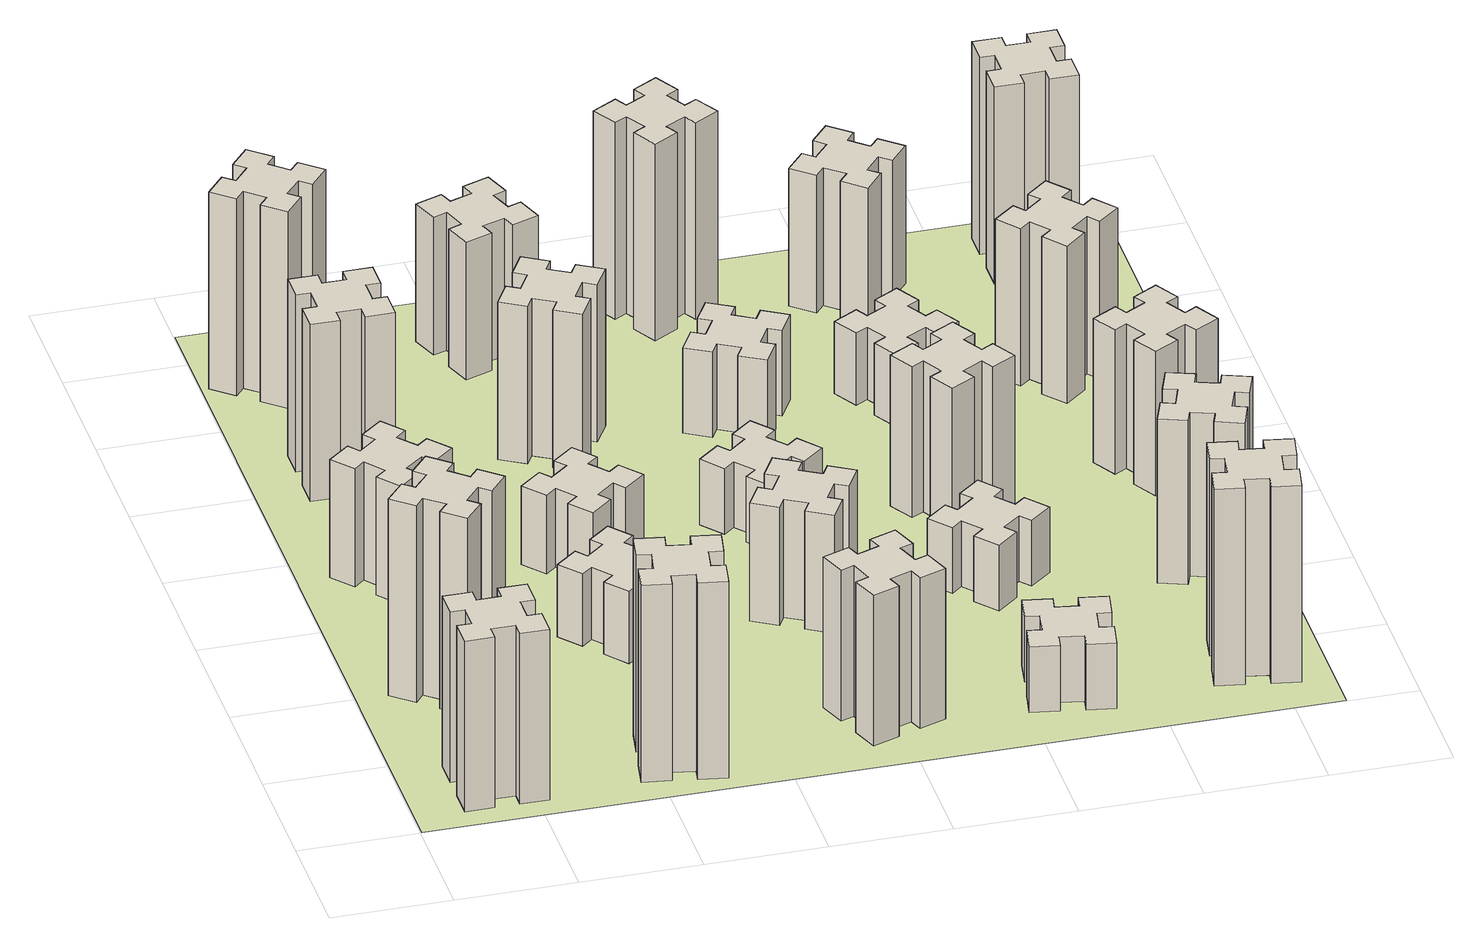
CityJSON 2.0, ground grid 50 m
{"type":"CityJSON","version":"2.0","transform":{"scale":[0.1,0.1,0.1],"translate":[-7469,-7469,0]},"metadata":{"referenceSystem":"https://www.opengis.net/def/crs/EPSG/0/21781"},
"CityObjects":{
"building1":{"type":"Building","attributes":{"class":"1000","function":"1000","usage":"1000","yearOfConstruction":2016,"roofType":"1000","measuredHeight":78,"storeysAboveGround":30,"storeysBelowGround":0},"geometry":[{"type":"Solid","lod":"1","boundaries":[[[[0,1,2,3,4,5,6,7,8,9,10,11,12,13,14,15,16,17,18,19]],[[17,16,20,21]],[[16,15,22,20]],[[15,14,23,22]],[[14,13,24,23]],[[13,12,25,24]],[[12,11,26,25]],[[11,10,27,26]],[[10,9,28,27]],[[9,8,29,28]],[[8,7,30,29]],[[7,6,31,30]],[[6,5,32,31]],[[5,4,33,32]],[[4,3,34,33]],[[3,2,35,34]],[[2,1,36,35]],[[1,0,37,36]],[[0,19,38,37]],[[19,18,39,38]],[[18,17,21,39]],[[24,25,26,27,28,29,30,31,32,33,34,35,36,37,38,39,21,20,22,23]]]]}]},
"building2":{"type":"Building","attributes":{"class":"1000","function":"1000","usage":"1000","yearOfConstruction":2016,"roofType":"1000","measuredHeight":90,"storeysAboveGround":30,"storeysBelowGround":0},"geometry":[{"type":"Solid","lod":"1","boundaries":[[[[40,41,42,43,44,45,46,47,48,49,50,51,52,53,54,55,56,57,58,59]],[[57,56,60,61]],[[56,55,62,60]],[[55,54,63,62]],[[54,53,64,63]],[[53,52,65,64]],[[52,51,66,65]],[[51,50,67,66]],[[50,49,68,67]],[[49,48,69,68]],[[48,47,70,69]],[[47,46,71,70]],[[46,45,72,71]],[[45,44,73,72]],[[44,43,74,73]],[[43,42,75,74]],[[42,41,76,75]],[[41,40,77,76]],[[40,59,78,77]],[[59,58,79,78]],[[58,57,61,79]],[[64,65,66,67,68,69,70,71,72,73,74,75,76,77,78,79,61,60,62,63]]]]}]},
"building3":{"type":"Building","attributes":{"class":"1000","function":"1000","usage":"1000","yearOfConstruction":2016,"roofType":"1000","measuredHeight":54,"storeysAboveGround":30,"storeysBelowGround":0},"geometry":[{"type":"Solid","lod":"1","boundaries":[[[[80,81,82,83,84,85,86,87,88,89,90,91,92,93,94,95,96,97,98,99]],[[97,96,100,101]],[[96,95,102,100]],[[95,94,103,102]],[[94,93,104,103]],[[93,92,105,104]],[[92,91,106,105]],[[91,90,107,106]],[[90,89,108,107]],[[89,88,109,108]],[[88,87,110,109]],[[87,86,111,110]],[[86,85,112,111]],[[85,84,113,112]],[[84,83,114,113]],[[83,82,115,114]],[[82,81,116,115]],[[81,80,117,116]],[[80,99,118,117]],[[99,98,119,118]],[[98,97,101,119]],[[104,105,106,107,108,109,110,111,112,113,114,115,116,117,118,119,101,100,102,103]]]]}]},
"building4":{"type":"Building","attributes":{"class":"1000","function":"1000","usage":"1000","yearOfConstruction":2016,"roofType":"1000","measuredHeight":81,"storeysAboveGround":30,"storeysBelowGround":0},"geometry":[{"type":"Solid","lod":"1","boundaries":[[[[120,121,122,123,124,125,126,127,128,129,130,131,132,133,134,135,136,137,138,139]],[[137,136,140,141]],[[136,135,142,140]],[[135,134,143,142]],[[134,133,144,143]],[[133,132,145,144]],[[132,131,146,145]],[[131,130,147,146]],[[130,129,148,147]],[[129,128,149,148]],[[128,127,150,149]],[[127,126,151,150]],[[126,125,152,151]],[[125,124,153,152]],[[124,123,154,153]],[[123,122,155,154]],[[122,121,156,155]],[[121,120,157,156]],[[120,139,158,157]],[[139,138,159,158]],[[138,137,141,159]],[[144,145,146,147,148,149,150,151,152,153,154,155,156,157,158,159,141,140,142,143]]]]}]},
"building5":{"type":"Building","attributes":{"class":"1000","function":"1000","usage":"1000","yearOfConstruction":2016,"roofType":"1000","measuredHeight":90,"storeysAboveGround":30,"storeysBelowGround":0},"geometry":[{"type":"Solid","lod":"1","boundaries":[[[[160,161,162,163,164,165,166,167,168,169,170,171,172,173,174,175,176,177,178,179]],[[177,176,180,181]],[[176,175,182,180]],[[175,174,183,182]],[[174,173,184,183]],[[173,172,185,184]],[[172,171,186,185]],[[171,170,187,186]],[[170,169,188,187]],[[169,168,189,188]],[[168,167,190,189]],[[167,166,191,190]],[[166,165,192,191]],[[165,164,193,192]],[[164,163,194,193]],[[163,162,195,194]],[[162,161,196,195]],[[161,160,197,196]],[[160,179,198,197]],[[179,178,199,198]],[[178,177,181,199]],[[184,185,186,187,188,189,190,191,192,193,194,195,196,197,198,199,181,180,182,183]]]]}]},
"building6":{"type":"Building","attributes":{"class":"1000","function":"1000","usage":"1000","yearOfConstruction":2016,"roofType":"1000","measuredHeight":90,"storeysAboveGround":30,"storeysBelowGround":0},"geometry":[{"type":"Solid","lod":"1","boundaries":[[[[200,201,202,203,204,205,206,207,208,209,210,211,212,213,214,215,216,217,218,219]],[[217,216,220,221]],[[216,215,222,220]],[[215,214,223,222]],[[214,213,224,223]],[[213,212,225,224]],[[212,211,226,225]],[[211,210,227,226]],[[210,209,228,227]],[[209,208,229,228]],[[208,207,230,229]],[[207,206,231,230]],[[206,205,232,231]],[[205,204,233,232]],[[204,203,234,233]],[[203,202,235,234]],[[202,201,236,235]],[[201,200,237,236]],[[200,219,238,237]],[[219,218,239,238]],[[218,217,221,239]],[[224,225,226,227,228,229,230,231,232,233,234,235,236,237,238,239,221,220,222,223]]]]}]},
"building7":{"type":"Building","attributes":{"class":"1000","function":"1000","usage":"1000","yearOfConstruction":2016,"roofType":"1000","measuredHeight":33,"storeysAboveGround":30,"storeysBelowGround":0},"geometry":[{"type":"Solid","lod":"1","boundaries":[[[[240,241,242,243,244,245,246,247,248,249,250,251,252,253,254,255,256,257,258,259]],[[257,256,260,261]],[[256,255,262,260]],[[255,254,263,262]],[[254,253,264,263]],[[253,252,265,264]],[[252,251,266,265]],[[251,250,267,266]],[[250,249,268,267]],[[249,248,269,268]],[[248,247,270,269]],[[247,246,271,270]],[[246,245,272,271]],[[245,244,273,272]],[[244,243,274,273]],[[243,242,275,274]],[[242,241,276,275]],[[241,240,277,276]],[[240,259,278,277]],[[259,258,279,278]],[[258,257,261,279]],[[264,265,266,267,268,269,270,271,272,273,274,275,276,277,278,279,261,260,262,263]]]]}]},
"building8":{"type":"Building","attributes":{"class":"1000","function":"1000","usage":"1000","yearOfConstruction":2016,"roofType":"1000","measuredHeight":36,"storeysAboveGround":30,"storeysBelowGround":0},"geometry":[{"type":"Solid","lod":"1","boundaries":[[[[280,281,282,283,284,285,286,287,288,289,290,291,292,293,294,295,296,297,298,299]],[[297,296,300,301]],[[296,295,302,300]],[[295,294,303,302]],[[294,293,304,303]],[[293,292,305,304]],[[292,291,306,305]],[[291,290,307,306]],[[290,289,308,307]],[[289,288,309,308]],[[288,287,310,309]],[[287,286,311,310]],[[286,285,312,311]],[[285,284,313,312]],[[284,283,314,313]],[[283,282,315,314]],[[282,281,316,315]],[[281,280,317,316]],[[280,299,318,317]],[[299,298,319,318]],[[298,297,301,319]],[[304,305,306,307,308,309,310,311,312,313,314,315,316,317,318,319,301,300,302,303]]]]}]},
"building9":{"type":"Building","attributes":{"class":"1000","function":"1000","usage":"1000","yearOfConstruction":2016,"roofType":"1000","measuredHeight":72,"storeysAboveGround":30,"storeysBelowGround":0},"geometry":[{"type":"Solid","lod":"1","boundaries":[[[[320,321,322,323,324,325,326,327,328,329,330,331,332,333,334,335,336,337,338,339]],[[337,336,340,341]],[[336,335,342,340]],[[335,334,343,342]],[[334,333,344,343]],[[333,332,345,344]],[[332,331,346,345]],[[331,330,347,346]],[[330,329,348,347]],[[329,328,349,348]],[[328,327,350,349]],[[327,326,351,350]],[[326,325,352,351]],[[325,324,353,352]],[[324,323,354,353]],[[323,322,355,354]],[[322,321,356,355]],[[321,320,357,356]],[[320,339,358,357]],[[339,338,359,358]],[[338,337,341,359]],[[344,345,346,347,348,349,350,351,352,353,354,355,356,357,358,359,341,340,342,343]]]]}]},
"building10":{"type":"Building","attributes":{"class":"1000","function":"1000","usage":"1000","yearOfConstruction":2016,"roofType":"1000","measuredHeight":69,"storeysAboveGround":30,"storeysBelowGround":0},"geometry":[{"type":"Solid","lod":"1","boundaries":[[[[360,361,362,363,364,365,366,367,368,369,370,371,372,373,374,375,376,377,378,379]],[[377,376,380,381]],[[376,375,382,380]],[[375,374,383,382]],[[374,373,384,383]],[[373,372,385,384]],[[372,371,386,385]],[[371,370,387,386]],[[370,369,388,387]],[[369,368,389,388]],[[368,367,390,389]],[[367,366,391,390]],[[366,365,392,391]],[[365,364,393,392]],[[364,363,394,393]],[[363,362,395,394]],[[362,361,396,395]],[[361,360,397,396]],[[360,379,398,397]],[[379,378,399,398]],[[378,377,381,399]],[[384,385,386,387,388,389,390,391,392,393,394,395,396,397,398,399,381,380,382,383]]]]}]},
"building11":{"type":"Building","attributes":{"class":"1000","function":"1000","usage":"1000","yearOfConstruction":2016,"roofType":"1000","measuredHeight":63,"storeysAboveGround":30,"storeysBelowGround":0},"geometry":[{"type":"Solid","lod":"1","boundaries":[[[[400,401,402,403,404,405,406,407,408,409,410,411,412,413,414,415,416,417,418,419]],[[417,416,420,421]],[[416,415,422,420]],[[415,414,423,422]],[[414,413,424,423]],[[413,412,425,424]],[[412,411,426,425]],[[411,410,427,426]],[[410,409,428,427]],[[409,408,429,428]],[[408,407,430,429]],[[407,406,431,430]],[[406,405,432,431]],[[405,404,433,432]],[[404,403,434,433]],[[403,402,435,434]],[[402,401,436,435]],[[401,400,437,436]],[[400,419,438,437]],[[419,418,439,438]],[[418,417,421,439]],[[424,425,426,427,428,429,430,431,432,433,434,435,436,437,438,439,421,420,422,423]]]]}]},
"building12":{"type":"Building","attributes":{"class":"1000","function":"1000","usage":"1000","yearOfConstruction":2016,"roofType":"1000","measuredHeight":54,"storeysAboveGround":30,"storeysBelowGround":0},"geometry":[{"type":"Solid","lod":"1","boundaries":[[[[440,441,442,443,444,445,446,447,448,449,450,451,452,453,454,455,456,457,458,459]],[[457,456,460,461]],[[456,455,462,460]],[[455,454,463,462]],[[454,453,464,463]],[[453,452,465,464]],[[452,451,466,465]],[[451,450,467,466]],[[450,449,468,467]],[[449,448,469,468]],[[448,447,470,469]],[[447,446,471,470]],[[446,445,472,471]],[[445,444,473,472]],[[444,443,474,473]],[[443,442,475,474]],[[442,441,476,475]],[[441,440,477,476]],[[440,459,478,477]],[[459,458,479,478]],[[458,457,461,479]],[[464,465,466,467,468,469,470,471,472,473,474,475,476,477,478,479,461,460,462,463]]]]}]},
"building13":{"type":"Building","attributes":{"class":"1000","function":"1000","usage":"1000","yearOfConstruction":2016,"roofType":"1000","measuredHeight":30,"storeysAboveGround":30,"storeysBelowGround":0},"geometry":[{"type":"Solid","lod":"1","boundaries":[[[[480,481,482,483,484,485,486,487,488,489,490,491,492,493,494,495,496,497,498,499]],[[497,496,500,501]],[[496,495,502,500]],[[495,494,503,502]],[[494,493,504,503]],[[493,492,505,504]],[[492,491,506,505]],[[491,490,507,506]],[[490,489,508,507]],[[489,488,509,508]],[[488,487,510,509]],[[487,486,511,510]],[[486,485,512,511]],[[485,484,513,512]],[[484,483,514,513]],[[483,482,515,514]],[[482,481,516,515]],[[481,480,517,516]],[[480,499,518,517]],[[499,498,519,518]],[[498,497,501,519]],[[504,505,506,507,508,509,510,511,512,513,514,515,516,517,518,519,501,500,502,503]]]]}]},
"building14":{"type":"Building","attributes":{"class":"1000","function":"1000","usage":"1000","yearOfConstruction":2016,"roofType":"1000","measuredHeight":39,"storeysAboveGround":30,"storeysBelowGround":0},"geometry":[{"type":"Solid","lod":"1","boundaries":[[[[520,521,522,523,524,525,526,527,528,529,530,531,532,533,534,535,536,537,538,539]],[[537,536,540,541]],[[536,535,542,540]],[[535,534,543,542]],[[534,533,544,543]],[[533,532,545,544]],[[532,531,546,545]],[[531,530,547,546]],[[530,529,548,547]],[[529,528,549,548]],[[528,527,550,549]],[[527,526,551,550]],[[526,525,552,551]],[[525,524,553,552]],[[524,523,554,553]],[[523,522,555,554]],[[522,521,556,555]],[[521,520,557,556]],[[520,539,558,557]],[[539,538,559,558]],[[538,537,541,559]],[[544,545,546,547,548,549,550,551,552,553,554,555,556,557,558,559,541,540,542,543]]]]}]},
"building15":{"type":"Building","attributes":{"class":"1000","function":"1000","usage":"1000","yearOfConstruction":2016,"roofType":"1000","measuredHeight":30,"storeysAboveGround":30,"storeysBelowGround":0},"geometry":[{"type":"Solid","lod":"1","boundaries":[[[[560,561,562,563,564,565,566,567,568,569,570,571,572,573,574,575,576,577,578,579]],[[577,576,580,581]],[[576,575,582,580]],[[575,574,583,582]],[[574,573,584,583]],[[573,572,585,584]],[[572,571,586,585]],[[571,570,587,586]],[[570,569,588,587]],[[569,568,589,588]],[[568,567,590,589]],[[567,566,591,590]],[[566,565,592,591]],[[565,564,593,592]],[[564,563,594,593]],[[563,562,595,594]],[[562,561,596,595]],[[561,560,597,596]],[[560,579,598,597]],[[579,578,599,598]],[[578,577,581,599]],[[584,585,586,587,588,589,590,591,592,593,594,595,596,597,598,599,581,580,582,583]]]]}]},
"building16":{"type":"Building","attributes":{"class":"1000","function":"1000","usage":"1000","yearOfConstruction":2016,"roofType":"1000","measuredHeight":90,"storeysAboveGround":30,"storeysBelowGround":0},"geometry":[{"type":"Solid","lod":"1","boundaries":[[[[600,601,602,603,604,605,606,607,608,609,610,611,612,613,614,615,616,617,618,619]],[[617,616,620,621]],[[616,615,622,620]],[[615,614,623,622]],[[614,613,624,623]],[[613,612,625,624]],[[612,611,626,625]],[[611,610,627,626]],[[610,609,628,627]],[[609,608,629,628]],[[608,607,630,629]],[[607,606,631,630]],[[606,605,632,631]],[[605,604,633,632]],[[604,603,634,633]],[[603,602,635,634]],[[602,601,636,635]],[[601,600,637,636]],[[600,619,638,637]],[[619,618,639,638]],[[618,617,621,639]],[[624,625,626,627,628,629,630,631,632,633,634,635,636,637,638,639,621,620,622,623]]]]}]},
"building17":{"type":"Building","attributes":{"class":"1000","function":"1000","usage":"1000","yearOfConstruction":2016,"roofType":"1000","measuredHeight":30,"storeysAboveGround":30,"storeysBelowGround":0},"geometry":[{"type":"Solid","lod":"1","boundaries":[[[[640,641,642,643,644,645,646,647,648,649,650,651,652,653,654,655,656,657,658,659]],[[657,656,660,661]],[[656,655,662,660]],[[655,654,663,662]],[[654,653,664,663]],[[653,652,665,664]],[[652,651,666,665]],[[651,650,667,666]],[[650,649,668,667]],[[649,648,669,668]],[[648,647,670,669]],[[647,646,671,670]],[[646,645,672,671]],[[645,644,673,672]],[[644,643,674,673]],[[643,642,675,674]],[[642,641,676,675]],[[641,640,677,676]],[[640,659,678,677]],[[659,658,679,678]],[[658,657,661,679]],[[664,665,666,667,668,669,670,671,672,673,674,675,676,677,678,679,661,660,662,663]]]]}]},
"building18":{"type":"Building","attributes":{"class":"1000","function":"1000","usage":"1000","yearOfConstruction":2016,"roofType":"1000","measuredHeight":69,"storeysAboveGround":30,"storeysBelowGround":0},"geometry":[{"type":"Solid","lod":"1","boundaries":[[[[680,681,682,683,684,685,686,687,688,689,690,691,692,693,694,695,696,697,698,699]],[[697,696,700,701]],[[696,695,702,700]],[[695,694,703,702]],[[694,693,704,703]],[[693,692,705,704]],[[692,691,706,705]],[[691,690,707,706]],[[690,689,708,707]],[[689,688,709,708]],[[688,687,710,709]],[[687,686,711,710]],[[686,685,712,711]],[[685,684,713,712]],[[684,683,714,713]],[[683,682,715,714]],[[682,681,716,715]],[[681,680,717,716]],[[680,699,718,717]],[[699,698,719,718]],[[698,697,701,719]],[[704,705,706,707,708,709,710,711,712,713,714,715,716,717,718,719,701,700,702,703]]]]}]},
"building19":{"type":"Building","attributes":{"class":"1000","function":"1000","usage":"1000","yearOfConstruction":2016,"roofType":"1000","measuredHeight":33,"storeysAboveGround":30,"storeysBelowGround":0},"geometry":[{"type":"Solid","lod":"1","boundaries":[[[[720,721,722,723,724,725,726,727,728,729,730,731,732,733,734,735,736,737,738,739]],[[737,736,740,741]],[[736,735,742,740]],[[735,734,743,742]],[[734,733,744,743]],[[733,732,745,744]],[[732,731,746,745]],[[731,730,747,746]],[[730,729,748,747]],[[729,728,749,748]],[[728,727,750,749]],[[727,726,751,750]],[[726,725,752,751]],[[725,724,753,752]],[[724,723,754,753]],[[723,722,755,754]],[[722,721,756,755]],[[721,720,757,756]],[[720,739,758,757]],[[739,738,759,758]],[[738,737,741,759]],[[744,745,746,747,748,749,750,751,752,753,754,755,756,757,758,759,741,740,742,743]]]]}]},
"building20":{"type":"Building","attributes":{"class":"1000","function":"1000","usage":"1000","yearOfConstruction":2016,"roofType":"1000","measuredHeight":90,"storeysAboveGround":30,"storeysBelowGround":0},"geometry":[{"type":"Solid","lod":"1","boundaries":[[[[760,761,762,763,764,765,766,767,768,769,770,771,772,773,774,775,776,777,778,779]],[[777,776,780,781]],[[776,775,782,780]],[[775,774,783,782]],[[774,773,784,783]],[[773,772,785,784]],[[772,771,786,785]],[[771,770,787,786]],[[770,769,788,787]],[[769,768,789,788]],[[768,767,790,789]],[[767,766,791,790]],[[766,765,792,791]],[[765,764,793,792]],[[764,763,794,793]],[[763,762,795,794]],[[762,761,796,795]],[[761,760,797,796]],[[760,779,798,797]],[[779,778,799,798]],[[778,777,781,799]],[[784,785,786,787,788,789,790,791,792,793,794,795,796,797,798,799,781,780,782,783]]]]}]},
"building21":{"type":"Building","attributes":{"class":"1000","function":"1000","usage":"1000","yearOfConstruction":2016,"roofType":"1000","measuredHeight":63,"storeysAboveGround":30,"storeysBelowGround":0},"geometry":[{"type":"Solid","lod":"1","boundaries":[[[[800,801,802,803,804,805,806,807,808,809,810,811,812,813,814,815,816,817,818,819]],[[817,816,820,821]],[[816,815,822,820]],[[815,814,823,822]],[[814,813,824,823]],[[813,812,825,824]],[[812,811,826,825]],[[811,810,827,826]],[[810,809,828,827]],[[809,808,829,828]],[[808,807,830,829]],[[807,806,831,830]],[[806,805,832,831]],[[805,804,833,832]],[[804,803,834,833]],[[803,802,835,834]],[[802,801,836,835]],[[801,800,837,836]],[[800,819,838,837]],[[819,818,839,838]],[[818,817,821,839]],[[824,825,826,827,828,829,830,831,832,833,834,835,836,837,838,839,821,820,822,823]]]]}]},
"building22":{"type":"Building","attributes":{"class":"1000","function":"1000","usage":"1000","yearOfConstruction":2016,"roofType":"1000","measuredHeight":75,"storeysAboveGround":30,"storeysBelowGround":0},"geometry":[{"type":"Solid","lod":"1","boundaries":[[[[840,841,842,843,844,845,846,847,848,849,850,851,852,853,854,855,856,857,858,859]],[[857,856,860,861]],[[856,855,862,860]],[[855,854,863,862]],[[854,853,864,863]],[[853,852,865,864]],[[852,851,866,865]],[[851,850,867,866]],[[850,849,868,867]],[[849,848,869,868]],[[848,847,870,869]],[[847,846,871,870]],[[846,845,872,871]],[[845,844,873,872]],[[844,843,874,873]],[[843,842,875,874]],[[842,841,876,875]],[[841,840,877,876]],[[840,859,878,877]],[[859,858,879,878]],[[858,857,861,879]],[[864,865,866,867,868,869,870,871,872,873,874,875,876,877,878,879,861,860,862,863]]]]}]},
"building23":{"type":"Building","attributes":{"class":"1000","function":"1000","usage":"1000","yearOfConstruction":2016,"roofType":"1000","measuredHeight":66,"storeysAboveGround":30,"storeysBelowGround":0},"geometry":[{"type":"Solid","lod":"1","boundaries":[[[[880,881,882,883,884,885,886,887,888,889,890,891,892,893,894,895,896,897,898,899]],[[897,896,900,901]],[[896,895,902,900]],[[895,894,903,902]],[[894,893,904,903]],[[893,892,905,904]],[[892,891,906,905]],[[891,890,907,906]],[[890,889,908,907]],[[889,888,909,908]],[[888,887,910,909]],[[887,886,911,910]],[[886,885,912,911]],[[885,884,913,912]],[[884,883,914,913]],[[883,882,915,914]],[[882,881,916,915]],[[881,880,917,916]],[[880,899,918,917]],[[899,898,919,918]],[[898,897,901,919]],[[904,905,906,907,908,909,910,911,912,913,914,915,916,917,918,919,901,900,902,903]]]]}]},
"building24":{"type":"Building","attributes":{"class":"1000","function":"1000","usage":"1000","yearOfConstruction":2016,"roofType":"1000","measuredHeight":72,"storeysAboveGround":30,"storeysBelowGround":0},"geometry":[{"type":"Solid","lod":"1","boundaries":[[[[920,921,922,923,924,925,926,927,928,929,930,931,932,933,934,935,936,937,938,939]],[[937,936,940,941]],[[936,935,942,940]],[[935,934,943,942]],[[934,933,944,943]],[[933,932,945,944]],[[932,931,946,945]],[[931,930,947,946]],[[930,929,948,947]],[[929,928,949,948]],[[928,927,950,949]],[[927,926,951,950]],[[926,925,952,951]],[[925,924,953,952]],[[924,923,954,953]],[[923,922,955,954]],[[922,921,956,955]],[[921,920,957,956]],[[920,939,958,957]],[[939,938,959,958]],[[938,937,941,959]],[[944,945,946,947,948,949,950,951,952,953,954,955,956,957,958,959,941,940,942,943]]]]}]},
"building25":{"type":"Building","attributes":{"class":"1000","function":"1000","usage":"1000","yearOfConstruction":2016,"roofType":"1000","measuredHeight":90,"storeysAboveGround":30,"storeysBelowGround":0},"geometry":[{"type":"Solid","lod":"1","boundaries":[[[[960,961,962,963,964,965,966,967,968,969,970,971,972,973,974,975,976,977,978,979]],[[977,976,980,981]],[[976,975,982,980]],[[975,974,983,982]],[[974,973,984,983]],[[973,972,985,984]],[[972,971,986,985]],[[971,970,987,986]],[[970,969,988,987]],[[969,968,989,988]],[[968,967,990,989]],[[967,966,991,990]],[[966,965,992,991]],[[965,964,993,992]],[[964,963,994,993]],[[963,962,995,994]],[[962,961,996,995]],[[961,960,997,996]],[[960,979,998,997]],[[979,978,999,998]],[[978,977,981,999]],[[984,985,986,987,988,989,990,991,992,993,994,995,996,997,998,999,981,980,982,983]]]]}]},
"landuse1":{"type":"LandUse","attributes":{"name":"plot1","function":"1010"},"geometry":[{"type":"MultiSurface","lod":"1","boundaries":[[[1000,1001,1002,1003]]]}]}
},
"vertices":[
[265,325,0],[265,225,0],[205,225,0],[205,105,0],[325,105,0],[325,165,0],[425,165,0],[425,105,0],[545,105,0],[545,225,0],[485,225,0],[485,325,0],[545,325,0],[545,445,0],[425,445,0],[425,385,0],[325,385,0],[325,445,0],[205,445,0],[205,325,0],[325,385,780],[325,445,780],[425,385,780],[425,445,780],[545,445,780],[545,325,780],[485,325,780],[485,225,780],[545,225,780],[545,105,780],[425,105,780],[425,165,780],[325,165,780],[325,105,780],[205,105,780],[205,225,780],[265,225,780],[265,325,780],[205,325,780],[205,445,780],
[484,1067,0],[408,1132,0],[446,1178,0],[354,1255,0],[277,1163,0],[323,1124,0],[259,1048,0],[213,1086,0],[136,994,0],[228,917,0],[266,963,0],[343,899,0],[304,853,0],[396,776,0],[473,868,0],[427,906,0],[492,983,0],[538,944,0],[615,1036,0],[523,1113,0],[492,983,900],[538,944,900],[427,906,900],[473,868,900],[396,776,900],[304,853,900],[343,899,900],[266,963,900],[228,917,900],[136,994,900],[213,1086,900],[259,1048,900],[323,1124,900],[277,1163,900],[354,1255,900],[446,1178,900],[408,1132,900],[484,1067,900],[523,1113,900],[615,1036,900],
[492,1888,0],[427,1964,0],[473,2003,0],[396,2095,0],[304,2018,0],[343,1972,0],[266,1907,0],[228,1953,0],[136,1876,0],[213,1784,0],[259,1823,0],[323,1746,0],[277,1708,0],[354,1616,0],[446,1693,0],[408,1739,0],[484,1803,0],[523,1757,0],[615,1834,0],[538,1926,0],[484,1803,540],[523,1757,540],[408,1739,540],[446,1693,540],[354,1616,540],[277,1708,540],[323,1746,540],[259,1823,540],[213,1784,540],[136,1876,540],[228,1953,540],[266,1907,540],[343,1972,540],[304,2018,540],[396,2095,540],[473,2003,540],[427,1964,540],[492,1888,540],[538,1926,540],[615,1834,540],
[485,2545,0],[485,2645,0],[545,2645,0],[545,2765,0],[425,2765,0],[425,2705,0],[325,2705,0],[325,2765,0],[205,2765,0],[205,2645,0],[265,2645,0],[265,2545,0],[205,2545,0],[205,2425,0],[325,2425,0],[325,2485,0],[425,2485,0],[425,2425,0],[545,2425,0],[545,2545,0],[425,2485,810],[425,2425,810],[325,2485,810],[325,2425,810],[205,2425,810],[205,2545,810],[265,2545,810],[265,2645,810],[205,2645,810],[205,2765,810],[325,2765,810],[325,2705,810],[425,2705,810],[425,2765,810],[545,2765,810],[545,2645,810],[485,2645,810],[485,2545,810],[545,2545,810],[545,2425,810],
[1016,344,0],[998,245,0],[939,256,0],[918,137,0],[1037,117,0],[1047,176,0],[1145,158,0],[1135,99,0],[1253,78,0],[1274,197,0],[1215,207,0],[1232,305,0],[1291,295,0],[1312,413,0],[1194,434,0],[1184,375,0],[1085,392,0],[1096,451,0],[977,472,0],[957,354,0],[1085,392,900],[1096,451,900],[1184,375,900],[1194,434,900],[1312,413,900],[1291,295,900],[1232,305,900],[1215,207,900],[1274,197,900],[1253,78,900],[1135,99,900],[1145,158,900],[1047,176,900],[1037,117,900],[918,137,900],[939,256,900],[998,245,900],[1016,344,900],[957,354,900],[977,472,900],
[384,3387,0],[308,3452,0],[346,3498,0],[254,3575,0],[177,3483,0],[223,3444,0],[159,3368,0],[113,3406,0],[36,3314,0],[128,3237,0],[166,3283,0],[243,3219,0],[204,3173,0],[296,3096,0],[373,3188,0],[327,3226,0],[392,3303,0],[438,3264,0],[515,3356,0],[423,3433,0],[392,3303,900],[438,3264,900],[327,3226,900],[373,3188,900],[296,3096,900],[204,3173,900],[243,3219,900],[166,3283,900],[128,3237,900],[36,3314,900],[113,3406,900],[159,3368,900],[223,3444,900],[177,3483,900],[254,3575,900],[346,3498,900],[308,3452,900],[384,3387,900],[423,3433,900],[515,3356,900],
[1083,1332,0],[1006,1267,0],[968,1313,0],[876,1236,0],[953,1144,0],[999,1183,0],[1063,1106,0],[1017,1068,0],[1094,976,0],[1186,1053,0],[1148,1099,0],[1224,1163,0],[1263,1117,0],[1355,1194,0],[1278,1286,0],[1232,1248,0],[1167,1324,0],[1213,1363,0],[1136,1455,0],[1044,1378,0],[1167,1324,330],[1213,1363,330],[1232,1248,330],[1278,1286,330],[1355,1194,330],[1263,1117,330],[1224,1163,330],[1148,1099,330],[1186,1053,330],[1094,976,330],[1017,1068,330],[1063,1106,330],[999,1183,330],[953,1144,330],[876,1236,330],[968,1313,330],[1006,1267,330],[1083,1332,330],[1044,1378,330],[1136,1455,330],
[1083,1872,0],[1006,1807,0],[968,1853,0],[876,1776,0],[953,1684,0],[999,1723,0],[1063,1646,0],[1017,1608,0],[1094,1516,0],[1186,1593,0],[1148,1639,0],[1224,1703,0],[1263,1657,0],[1355,1734,0],[1278,1826,0],[1232,1788,0],[1167,1864,0],[1213,1903,0],[1136,1995,0],[1044,1918,0],[1167,1864,360],[1213,1903,360],[1232,1788,360],[1278,1826,360],[1355,1734,360],[1263,1657,360],[1224,1703,360],[1148,1639,360],[1186,1593,360],[1094,1516,360],[1017,1608,360],[1063,1646,360],[999,1723,360],[953,1684,360],[876,1776,360],[968,1853,360],[1006,1807,360],[1083,1872,360],[1044,1918,360],[1136,1995,360],
[1314,2666,0],[1227,2716,0],[1257,2768,0],[1153,2828,0],[1093,2724,0],[1145,2694,0],[1095,2607,0],[1043,2637,0],[983,2533,0],[1087,2473,0],[1117,2525,0],[1204,2475,0],[1174,2423,0],[1278,2363,0],[1338,2467,0],[1286,2497,0],[1336,2584,0],[1388,2554,0],[1448,2658,0],[1344,2718,0],[1336,2584,720],[1388,2554,720],[1286,2497,720],[1338,2467,720],[1278,2363,720],[1174,2423,720],[1204,2475,720],[1117,2525,720],[1087,2473,720],[983,2533,720],[1043,2637,720],[1095,2607,720],[1145,2694,720],[1093,2724,720],[1153,2828,720],[1257,2768,720],[1227,2716,720],[1314,2666,720],[1344,2718,720],[1448,2658,720],
[1835,385,0],[1869,291,0],[1813,270,0],[1854,157,0],[1967,199,0],[1946,255,0],[2040,289,0],[2060,233,0],[2173,274,0],[2132,387,0],[2076,366,0],[2042,460,0],[2098,480,0],[2057,593,0],[1944,552,0],[1965,496,0],[1871,462,0],[1850,518,0],[1737,477,0],[1779,364,0],[1871,462,690],[1850,518,690],[1965,496,690],[1944,552,690],[2057,593,690],[2098,480,690],[2042,460,690],[2076,366,690],[2132,387,690],[2173,274,690],[2060,233,690],[2040,289,690],[1946,255,690],[1967,199,690],[1854,157,690],[1813,270,690],[1869,291,690],[1835,385,690],[1779,364,690],[1737,477,690],
[1125,3456,0],[1031,3422,0],[1010,3478,0],[897,3437,0],[939,3324,0],[995,3345,0],[1029,3251,0],[973,3230,0],[1014,3117,0],[1127,3159,0],[1106,3215,0],[1200,3249,0],[1220,3193,0],[1333,3234,0],[1292,3347,0],[1236,3326,0],[1202,3420,0],[1258,3440,0],[1217,3553,0],[1104,3512,0],[1202,3420,630],[1258,3440,630],[1236,3326,630],[1292,3347,630],[1333,3234,630],[1220,3193,630],[1200,3249,630],[1106,3215,630],[1127,3159,630],[1014,3117,630],[973,3230,630],[1029,3251,630],[995,3345,630],[939,3324,630],[897,3437,630],[1010,3478,630],[1031,3422,630],[1125,3456,630],[1104,3512,630],[1217,3553,630],
[1926,1117,0],[1976,1204,0],[2028,1174,0],[2088,1278,0],[1984,1338,0],[1954,1286,0],[1867,1336,0],[1897,1388,0],[1793,1448,0],[1733,1344,0],[1785,1314,0],[1735,1227,0],[1683,1257,0],[1623,1153,0],[1727,1093,0],[1757,1145,0],[1844,1095,0],[1814,1043,0],[1918,983,0],[1978,1087,0],[1844,1095,540],[1814,1043,540],[1757,1145,540],[1727,1093,540],[1623,1153,540],[1683,1257,540],[1735,1227,540],[1785,1314,540],[1733,1344,540],[1793,1448,540],[1897,1388,540],[1867,1336,540],[1954,1286,540],[1984,1338,540],[2088,1278,540],[2028,1174,540],[1976,1204,540],[1926,1117,540],[1978,1087,540],[1918,983,540],
[1972,1888,0],[1907,1964,0],[1953,2003,0],[1876,2095,0],[1784,2018,0],[1823,1972,0],[1746,1907,0],[1708,1953,0],[1616,1876,0],[1693,1784,0],[1739,1823,0],[1803,1746,0],[1757,1708,0],[1834,1616,0],[1926,1693,0],[1888,1739,0],[1964,1803,0],[2003,1757,0],[2095,1834,0],[2018,1926,0],[1964,1803,300],[2003,1757,300],[1888,1739,300],[1926,1693,300],[1834,1616,300],[1757,1708,300],[1803,1746,300],[1739,1823,300],[1693,1784,300],[1616,1876,300],[1708,1953,300],[1746,1907,300],[1823,1972,300],[1784,2018,300],[1876,2095,300],[1953,2003,300],[1907,1964,300],[1972,1888,300],[2018,1926,300],[2095,1834,300],
[2026,2497,0],[2076,2584,0],[2128,2554,0],[2188,2658,0],[2084,2718,0],[2054,2666,0],[1967,2716,0],[1997,2768,0],[1893,2828,0],[1833,2724,0],[1885,2694,0],[1835,2607,0],[1783,2637,0],[1723,2533,0],[1827,2473,0],[1857,2525,0],[1944,2475,0],[1914,2423,0],[2018,2363,0],[2078,2467,0],[1944,2475,390],[1914,2423,390],[1857,2525,390],[1827,2473,390],[1723,2533,390],[1783,2637,390],[1835,2607,390],[1885,2694,390],[1833,2724,390],[1893,2828,390],[1997,2768,390],[1967,2716,390],[2054,2666,390],[2084,2718,390],[2188,2658,390],[2128,2554,390],[2076,2584,390],[2026,2497,390],[2078,2467,390],[2018,2363,390],
[2596,444,0],[2578,345,0],[2519,356,0],[2498,237,0],[2617,217,0],[2627,276,0],[2725,258,0],[2715,199,0],[2833,178,0],[2854,297,0],[2795,307,0],[2812,405,0],[2871,395,0],[2892,513,0],[2774,534,0],[2764,475,0],[2665,492,0],[2676,551,0],[2557,572,0],[2537,454,0],[2665,492,300],[2676,551,300],[2764,475,300],[2774,534,300],[2892,513,300],[2871,395,300],[2812,405,300],[2795,307,300],[2854,297,300],[2833,178,300],[2715,199,300],[2725,258,300],[2627,276,300],[2617,217,300],[2498,237,300],[2519,356,300],[2578,345,300],[2596,444,300],[2537,454,300],[2557,572,300],
[1844,3556,0],[1757,3506,0],[1727,3558,0],[1623,3498,0],[1683,3394,0],[1735,3424,0],[1785,3337,0],[1733,3307,0],[1793,3203,0],[1897,3263,0],[1867,3315,0],[1954,3365,0],[1984,3313,0],[2088,3373,0],[2028,3477,0],[1976,3447,0],[1926,3534,0],[1978,3564,0],[1918,3668,0],[1814,3608,0],[1926,3534,900],[1978,3564,900],[1976,3447,900],[2028,3477,900],[2088,3373,900],[1984,3313,900],[1954,3365,900],[1867,3315,900],[1897,3263,900],[1793,3203,900],[1733,3307,900],[1785,3337,900],[1735,3424,900],[1683,3394,900],[1623,3498,900],[1727,3558,900],[1757,3506,900],[1844,3556,900],[1814,3608,900],[1918,3668,900],
[2628,1099,0],[2704,1163,0],[2743,1117,0],[2835,1194,0],[2758,1286,0],[2712,1248,0],[2647,1324,0],[2693,1363,0],[2616,1455,0],[2524,1378,0],[2563,1332,0],[2486,1267,0],[2448,1313,0],[2356,1236,0],[2433,1144,0],[2479,1183,0],[2543,1106,0],[2497,1068,0],[2574,976,0],[2666,1053,0],[2543,1106,300],[2497,1068,300],[2479,1183,300],[2433,1144,300],[2356,1236,300],[2448,1313,300],[2486,1267,300],[2563,1332,300],[2524,1378,300],[2616,1455,300],[2693,1363,300],[2647,1324,300],[2712,1248,300],[2758,1286,300],[2835,1194,300],[2743,1117,300],[2704,1163,300],[2628,1099,300],[2666,1053,300],[2574,976,300],
[2716,1767,0],[2666,1854,0],[2718,1884,0],[2658,1988,0],[2554,1928,0],[2584,1876,0],[2497,1826,0],[2467,1878,0],[2363,1818,0],[2423,1714,0],[2475,1744,0],[2525,1657,0],[2473,1627,0],[2533,1523,0],[2637,1583,0],[2607,1635,0],[2694,1685,0],[2724,1633,0],[2828,1693,0],[2768,1797,0],[2694,1685,690],[2724,1633,690],[2607,1635,690],[2637,1583,690],[2533,1523,690],[2473,1627,690],[2525,1657,690],[2475,1744,690],[2423,1714,690],[2363,1818,690],[2467,1878,690],[2497,1826,690],[2584,1876,690],[2554,1928,690],[2658,1988,690],[2718,1884,690],[2666,1854,690],[2716,1767,690],[2768,1797,690],[2828,1693,690],
[2475,2584,0],[2525,2497,0],[2473,2467,0],[2533,2363,0],[2637,2423,0],[2607,2475,0],[2694,2525,0],[2724,2473,0],[2828,2533,0],[2768,2637,0],[2716,2607,0],[2666,2694,0],[2718,2724,0],[2658,2828,0],[2554,2768,0],[2584,2716,0],[2497,2666,0],[2467,2718,0],[2363,2658,0],[2423,2554,0],[2497,2666,330],[2467,2718,330],[2584,2716,330],[2554,2768,330],[2658,2828,330],[2718,2724,330],[2666,2694,330],[2716,2607,330],[2768,2637,330],[2828,2533,330],[2724,2473,330],[2694,2525,330],[2607,2475,330],[2637,2423,330],[2533,2363,330],[2473,2467,330],[2525,2497,330],[2475,2584,330],[2423,2554,330],[2363,2658,330],
[3504,475,0],[3405,492,0],[3416,551,0],[3297,572,0],[3277,454,0],[3336,444,0],[3318,345,0],[3259,356,0],[3238,237,0],[3357,217,0],[3367,276,0],[3465,258,0],[3455,199,0],[3573,178,0],[3594,297,0],[3535,307,0],[3552,405,0],[3611,395,0],[3632,513,0],[3514,534,0],[3552,405,900],[3611,395,900],[3535,307,900],[3594,297,900],[3573,178,900],[3455,199,900],[3465,258,900],[3367,276,900],[3357,217,900],[3238,237,900],[3259,356,900],[3318,345,900],[3336,444,900],[3277,454,900],[3297,572,900],[3416,551,900],[3405,492,900],[3504,475,900],[3514,534,900],[3632,513,900],
[2647,3226,0],[2712,3303,0],[2758,3264,0],[2835,3356,0],[2743,3433,0],[2704,3387,0],[2628,3452,0],[2666,3498,0],[2574,3575,0],[2497,3483,0],[2543,3444,0],[2479,3368,0],[2433,3406,0],[2356,3314,0],[2448,3237,0],[2486,3283,0],[2563,3219,0],[2524,3173,0],[2616,3096,0],[2693,3188,0],[2563,3219,630],[2524,3173,630],[2486,3283,630],[2448,3237,630],[2356,3314,630],[2433,3406,630],[2479,3368,630],[2543,3444,630],[2497,3483,630],[2574,3575,630],[2666,3498,630],[2628,3452,630],[2704,3387,630],[2743,3433,630],[2835,3356,630],[2758,3264,630],[2712,3303,630],[2647,3226,630],[2693,3188,630],[2616,3096,630],
[3351,1029,0],[3445,995,0],[3424,939,0],[3537,897,0],[3578,1010,0],[3522,1031,0],[3556,1125,0],[3612,1104,0],[3653,1217,0],[3540,1258,0],[3520,1202,0],[3426,1236,0],[3447,1292,0],[3334,1333,0],[3293,1220,0],[3349,1200,0],[3315,1106,0],[3259,1127,0],[3217,1014,0],[3330,973,0],[3315,1106,750],[3259,1127,750],[3349,1200,750],[3293,1220,750],[3334,1333,750],[3447,1292,750],[3426,1236,750],[3520,1202,750],[3540,1258,750],[3653,1217,750],[3612,1104,750],[3556,1125,750],[3522,1031,750],[3578,1010,750],[3537,897,750],[3424,939,750],[3445,995,750],[3351,1029,750],[3330,973,750],[3217,1014,750],
[3424,1976,0],[3337,1926,0],[3307,1978,0],[3203,1918,0],[3263,1814,0],[3315,1844,0],[3365,1757,0],[3313,1727,0],[3373,1623,0],[3477,1683,0],[3447,1735,0],[3534,1785,0],[3564,1733,0],[3668,1793,0],[3608,1897,0],[3556,1867,0],[3506,1954,0],[3558,1984,0],[3498,2088,0],[3394,2028,0],[3506,1954,660],[3558,1984,660],[3556,1867,660],[3608,1897,660],[3668,1793,660],[3564,1733,660],[3534,1785,660],[3447,1735,660],[3477,1683,660],[3373,1623,660],[3313,1727,660],[3365,1757,660],[3315,1844,660],[3263,1814,660],[3203,1918,660],[3307,1978,660],[3337,1926,660],[3424,1976,660],[3394,2028,660],[3498,2088,660],
[3203,2712,0],[3126,2647,0],[3088,2693,0],[2996,2616,0],[3073,2524,0],[3119,2563,0],[3183,2486,0],[3137,2448,0],[3214,2356,0],[3306,2433,0],[3268,2479,0],[3344,2543,0],[3383,2497,0],[3475,2574,0],[3398,2666,0],[3352,2628,0],[3287,2704,0],[3333,2743,0],[3256,2835,0],[3164,2758,0],[3287,2704,720],[3333,2743,720],[3352,2628,720],[3398,2666,720],[3475,2574,720],[3383,2497,720],[3344,2543,720],[3268,2479,720],[3306,2433,720],[3214,2356,720],[3137,2448,720],[3183,2486,720],[3119,2563,720],[3073,2524,720],[2996,2616,720],[3088,2693,720],[3126,2647,720],[3203,2712,720],[3164,2758,720],[3256,2835,720],
[3285,3325,0],[3385,3325,0],[3385,3265,0],[3505,3265,0],[3505,3385,0],[3445,3385,0],[3445,3485,0],[3505,3485,0],[3505,3605,0],[3385,3605,0],[3385,3545,0],[3285,3545,0],[3285,3605,0],[3165,3605,0],[3165,3485,0],[3225,3485,0],[3225,3385,0],[3165,3385,0],[3165,3265,0],[3285,3265,0],[3225,3385,900],[3165,3385,900],[3225,3485,900],[3165,3485,900],[3165,3605,900],[3285,3605,900],[3285,3545,900],[3385,3545,900],[3385,3605,900],[3505,3605,900],[3505,3485,900],[3445,3485,900],[3445,3385,900],[3505,3385,900],[3505,3265,900],[3385,3265,900],[3385,3325,900],[3285,3325,900],[3285,3265,900],[3165,3265,900],
[5,3705,0],[3705,3705,0],[3705,5,0],[5,5,0]
]}
